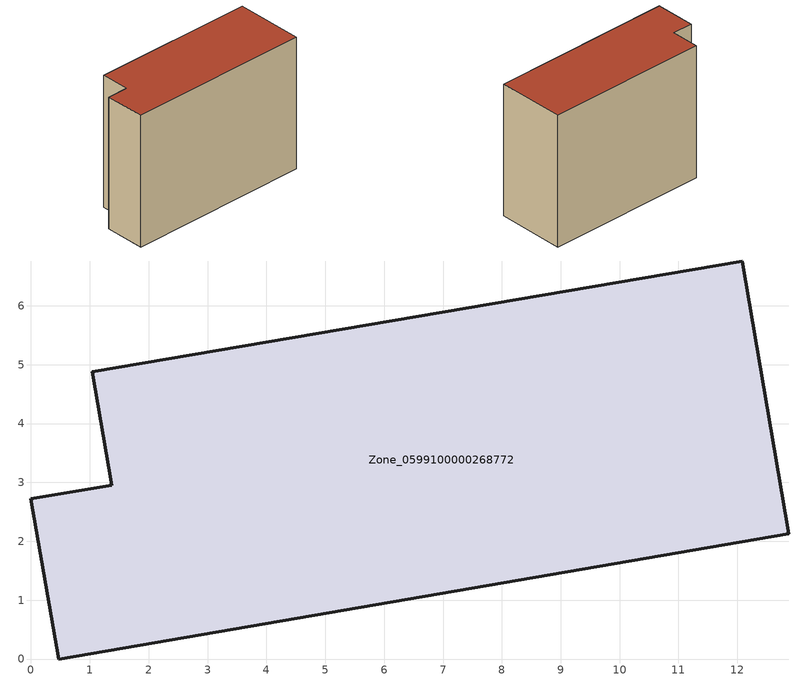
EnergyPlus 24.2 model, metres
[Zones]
Zone_0599100000268772
 floor ground (C_G): 0,2.72 1.37,2.95 1.04,4.88 12.08,6.76 12.87,2.13 0.47,0 z0
 wall outside (C_F): 1.37,2.95 0,2.72 0.47,0 12.87,2.13 12.08,6.76 1.04,4.88 1.37,2.95 z0:9.22
 roof outside (C_R): 12.08,6.76 1.04,4.88 1.37,2.95 0,2.72 0.47,0 12.87,2.13 z9.22
[BUILDING]
Pand.0599100000268772: North Axis=0; Terrain=City; Loads Convergence Tolerance Value=0.04; Temperature Convergence Tolerance Value=0.4; Solar Distribution=FullExterior; Maximum Number of Warmup Days=25; Minimum Number of Warmup Days=1
[Site:Location]
Rotterdam.The.Hague.AP_ZH_NLD Design_Conditions: Latitude=51.96; Longitude=4.45; Time Zone=1; Elevation=-4.5
[SITE:GROUNDTEMPERATURE:BUILDINGSURFACE]
18, 18, 18, 18, 18, 18, 18, 18, 18, 18, 18, 18
[MATERIAL] Thermal Absorptance=0.9; Solar Absorptance=0.7; Visible Absorptance=0.7
Name | Roughness | Thickness | Conductivity | Density | Specific Heat
G.TI.1946 | MediumSmooth | 0.15 | 1 | 540 | 1210
F.TI.1946 | Rough | 0.3 | 0.857143 | 1920 | 840
R.TI.1946 | MediumRough | 0.2 | 0.1 | 1500 | 1000
[CONSTRUCTION]
C_G: G.TI.1946
C_F: F.TI.1946
C_R: R.TI.1946
[ZONE]
Zone_0599100000268772: Type=1; Multiplier=1; Ceiling Height=Autocalculate; Volume=Autocalculate; Floor Area=autocalculate; Part of Total Floor Area=Yes
[ZONEINFILTRATION:DESIGNFLOWRATE]
Infil_Zone_0599100000268772: Zone or ZoneList or Space or SpaceList=Zone_0599100000268772; Schedule=AlwaysOn; Design Flow Rate Calculation Method=Flow/Area; Flow Rate per Floor Area=0.003; Constant Term Coefficient=1; Temperature Term Coefficient=0; Velocity Term Coefficient=0; Velocity Squared Term Coefficient=0
[HVACTEMPLATE:ZONE:IDEALLOADSAIRSYSTEM]
Zone_0599100000268772: Maximum Heating Supply Air Temperature=50; Minimum Cooling Supply Air Temperature=13; Maximum Heating Supply Air Humidity Ratio=0.0156; Minimum Cooling Supply Air Humidity Ratio=0.0077; Heating Limit=NoLimit; Cooling Limit=NoLimit; Dehumidification Control Type=ConstantSensibleHeatRatio; Cooling Sensible Heat Ratio=0.7; Dehumidification Setpoint=60; Humidification Control Type=None; Humidification Setpoint=30; Outdoor Air Method=None; Outdoor Air Flow Rate per Person=0.00944; Outdoor Air Flow Rate per Zone Floor Area=0; Outdoor Air Flow Rate per Zone=0; Demand Controlled Ventilation Type=None; Outdoor Air Economizer Type=NoEconomizer; Heat Recovery Type=None; Sensible Heat Recovery Effectiveness=0.7; Latent Heat Recovery Effectiveness=0.65
[ZONECONTROL:THERMOSTAT]
ThermostatControl_Zone_0599100000268772: Zone or ZoneList=Zone_0599100000268772; Control Type Schedule=DualSetpointControlType; Control 1=Thermostat_Zone_0599100000268772; Temperature Difference Between Cutout And Setpoint=0
[THERMOSTATSETPOINT:DUALSETPOINT]
Thermostat_Zone_0599100000268772: Heating Setpoint Temperature Schedule=HeatingSetpoint_Zone_0599100000268772; Cooling Setpoint Temperature Schedule=CoolingSetpoint_Zone_0599100000268772
[SCHEDULE:COMPACT]
HeatingSetpoint_Zone_0599100000268772: Through: 12/31, For: AllDays, Until: 24:00, 21
CoolingSetpoint_Zone_0599100000268772: Through: 12/31, For: AllDays, Until: 24:00, 24
DualSetpointControlType: Through: 12/31, For: AllDays, Until: 24:00, 4
AlwaysOn: Through: 12/31, For: AllDays, Until: 24:00, 1
